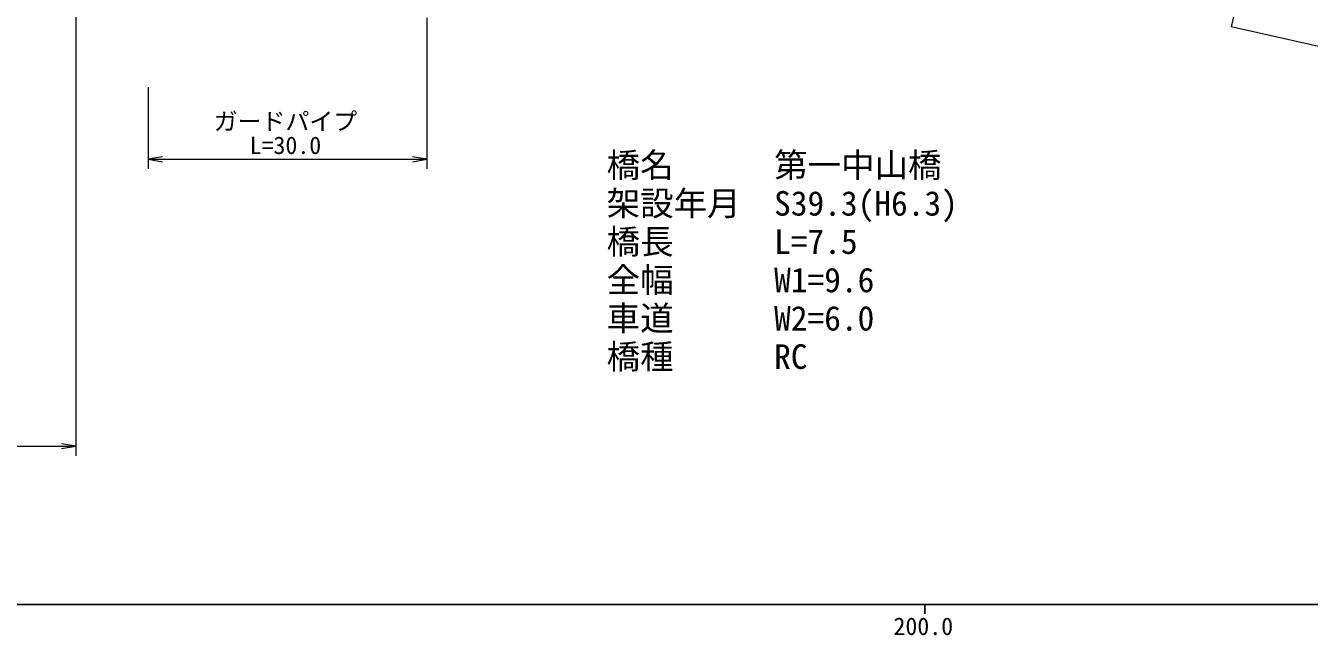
# Model space of a CAD drawing. Units: millimetres, scale not verified. Extents: x 40000 to 680000, y 20000 to 380000.
# Drawn here: x 174046 to 308182, y 201774 to 265430 of the extents above; entities that cross this region are included whole.
import ezdxf
from ezdxf.enums import TextEntityAlignment as Align

# ---------------------------------------------------------------- set-up
doc = ezdxf.new("R2010")
doc.units = ezdxf.units.MM
doc.header["$LTSCALE"] = 1000
doc.layers.add('M-STR-HTXT', color=7, linetype='Continuous', lineweight=13)
doc.layers.add('M-TTL-BAND', color=7, linetype='Continuous', lineweight=25)
doc.styles.add('ＭＳ ゴシック', font='')
doc.styles.get('ＭＳ ゴシック').set_extended_font_data('MS Gothic')

# ---------------------------------------------------------------- blocks, each defined once
blk = doc.blocks.new('open_arrow')
at = {"color": 0, "linetype": 'Continuous', "lineweight": -2}
blk.add_lwpolyline([(7.5, 1.25), (0, 0), (7.5, -1.25)], dxfattribs=at)

msp = doc.modelspace()

# ---------------------------------------------------------------- linework, layer by layer
at = {"layer": 'M-STR-HTXT'}
for p, q in [((308315, 302138), (300028, 265321)), ((179294, 286409), (179294, 220519)), ((215967, 266239), (215967, 250476)), ((344841, 255124), (300028, 265321)), ((186852, 259006), (186852, 250476)), ((186852, 251476), (215967, 251476)), ((95949, 221519), (179294, 221519))]:
    msp.add_line(p, q, dxfattribs=at)
at = {"layer": 'M-TTL-BAND'}
for p, q in [((40000, 205000), (579000, 205000)), ((268000, 205000), (268000, 204000))]:
    msp.add_line(p, q, dxfattribs=at)

# ---------------------------------------------------------------- block references
at = {"layer": 'M-STR-HTXT', "xscale": 200, "yscale": 200}
msp.add_blockref('open_arrow', (186852, 251476), dxfattribs=at)
at = {"layer": 'M-STR-HTXT', "xscale": 200, "yscale": 200, "rotation": 180}
for p in [(215967, 251476), (179294, 221519)]:
    msp.add_blockref('open_arrow', p, dxfattribs=at)

# ---------------------------------------------------------------- texts
at = {"layer": 'M-STR-HTXT', "style": 'ＭＳ ゴシック'}
for s, p in [('ガードパイプ', (201188, 253976)), ('L=30.0', (201188, 251476))]:
    msp.add_text(s, height=1833, dxfattribs=at).set_placement(p, align=Align.BOTTOM_CENTER)
for s, p in [('橋名\u3000\u3000\u3000第一中山橋', (234753, 252160)), ('架設年月\u3000S39.3(H6.3)', (234753, 248160)), ('橋長\u3000\u3000\u3000L=7.5', (234753, 244160)), ('全幅\u3000\u3000\u3000W1=9.6', (234753, 240160)), ('車道\u3000\u3000\u3000W2=6.0', (234753, 236160)), ('橋種\u3000\u3000\u3000RC', (234753, 232160))]:
    msp.add_text(s, height=2566, dxfattribs=at).set_placement(p, align=Align.TOP_LEFT)
at = {"layer": 'M-TTL-BAND', "style": 'ＭＳ ゴシック'}
msp.add_text('200.0', height=1833, dxfattribs=at).set_placement((267844, 201254), align=Align.BOTTOM_CENTER)

doc.saveas('drawing.dxf')
